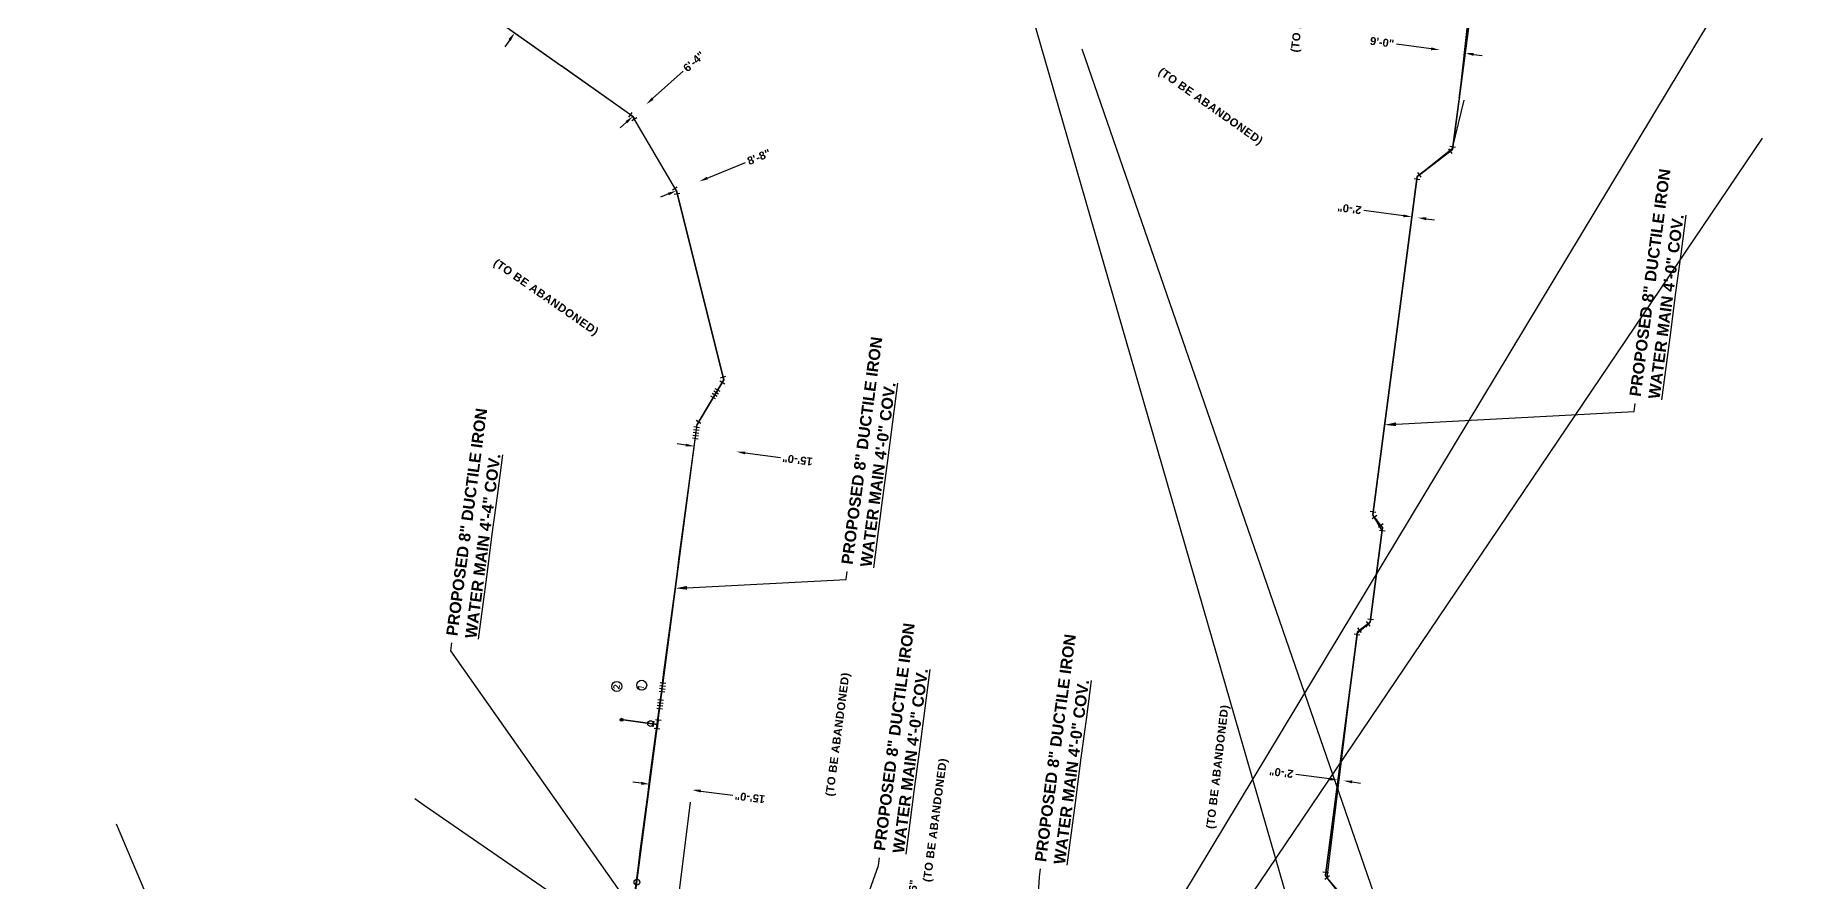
# Model space of a CAD drawing. Header units: feet. Extents: x 0 to 2707995, y 0 to 272563.
# Drawn here: x 2706320 to 2706936, y 270835 to 271131 of the extents above; entities that cross this region are included whole.
import ezdxf
from ezdxf import colors
from ezdxf.entities.mleader import LeaderData, LeaderLine
from ezdxf.math import Vec2, Vec3

# ---------------------------------------------------------------- set-up
doc = ezdxf.new("R2010")
doc.units = ezdxf.units.FT
doc.header["$LTSCALE"] = 20
for name, color, linetype in [('AlbertToolLayer', 40, 'Continuous'), ('C-PR-WATER', 4, 'Continuous'), ('C-PR-WATER-ABAND', 3, 'Continuous'), ('C-PR-WATER-ABAND-OFF', 3, 'Continuous'), ('C-PR-WATER-DIM', 4, 'Continuous'), ('C-PR-WATER-FITTING', 4, 'Continuous'), ('C-PR-WATER-TXT (W-2)', 4, 'Continuous'), ('C-PR-WATER-TXT-#', 6, 'Continuous')]:
    doc.layers.add(name, color=color, linetype=linetype)
doc.layers.add('CALC', color=10, linetype='Continuous', plot=False)
doc.styles.add('ARIAL', font='arialbd.ttf', dxfattribs={"height": 0.24})
doc.styles.add('PROPOSED PLAN', font='arialbd.ttf', dxfattribs={"height": 2.8})
doc.styles.get("Standard").update_dxf_attribs({"font": 'simplex.shx'})
doc.dimstyles.new('PWD Proposed', dxfattribs={"dimtxt": 2.8, "dimasz": 3, "dimexe": 0.18, "dimexo": 0.0625, "dimgap": 1, "dimtad": 0, "dimdec": 0, "dimlfac": 12, "dimzin": 1, "dimdsep": 46, "dimlunit": 4, "dimtxsty": 'PROPOSED PLAN', "dimcen": 0, "dimse1": 1, "dimse2": 1, "dimclrd": 256, "dimclrt": 3, "dimadec": 1, "dimazin": 0, "dimtfac": 1, "dimtdec": 0, "dimtofl": 0, "dimtmove": 0, "dimatfit": 1, "dimfxl": 0.18, "dimfrac": 2, "dimtolj": 1, "dimtzin": 0, "dimlwd": -1, "dimarcsym": 0})

# ---------------------------------------------------------------- blocks, each defined once
blk = doc.blocks.new('*U89')
at = {"layer": 'C-PR-WATER-FITTING'}
for p, q in [((0, -1.41), (-1.41, 0)), ((1, -1), (1, 1))]:
    blk.add_line(p, q, dxfattribs=at)
at = {"layer": 'C-PR-WATER-FITTING', "flags": 128}
blk.add_lwpolyline([(-0.71, -0.71), (0, 0), (1, 0)], dxfattribs=at)
blk = doc.blocks.new('*U98')
at = {"layer": 'C-PR-WATER-FITTING'}
for p, q in [((-0.54, -1.31), (-1.31, 0.54)), ((1, -1), (1, 1))]:
    blk.add_line(p, q, dxfattribs=at)
blk.add_lwpolyline([(-0.92, -0.38), (0, 0)], dxfattribs=at)
at = {"layer": 'C-PR-WATER-FITTING', "flags": 128}
blk.add_lwpolyline([(0, 0), (1, 0)], dxfattribs=at)
blk = doc.blocks.new('*U99')
at = {"layer": 'C-PR-WATER-FITTING'}
for p, q in [((0, -1.41), (-1.41, 0)), ((1, -1), (1, 1))]:
    blk.add_line(p, q, dxfattribs=at)
at = {"layer": 'C-PR-WATER-FITTING', "flags": 128}
blk.add_lwpolyline([(-0.71, -0.71), (0, 0), (1, 0)], dxfattribs=at)
blk = doc.blocks.new('*U100')
at = {"layer": 'C-PR-WATER-FITTING'}
for p, q in [((1, 0.08), (-1, -0.08)), ((1.07, -0.92), (-0.92, -1.07)), ((1.15, -1.92), (-0.84, -2.07)), ((1.23, -2.91), (-0.77, -3.07))]:
    blk.add_line(p, q, dxfattribs=at)
blk = doc.blocks.new('*U101')
at = {"layer": 'C-PR-WATER-FITTING'}
for p, q in [((0.88, 0.47), (-0.88, -0.47)), ((1.35, -0.42), (-0.42, -1.35)), ((1.82, -1.3), (0.05, -2.24)), ((2.29, -2.19), (0.52, -3.12))]:
    blk.add_line(p, q, dxfattribs=at)
blk = doc.blocks.new('*U253')
at = {"layer": 'C-PR-WATER-FITTING'}
blk.add_line((1.5, -0.04), (-1.5, 0.03), dxfattribs=at)
for points in [[(-1.52, -0.97), (-1.47, 1.03)], [(1.04, 1.47), (-0.96, 1.52)], [(0, -0.01), (0.04, 1.49)], [(1.48, -1.04), (1.53, 0.96)]]:
    blk.add_lwpolyline(points, dxfattribs=at)
blk.add_circle((0.06, 2.49), 1, dxfattribs=at)
blk = doc.blocks.new('*U241')
at = {"layer": 'C-PR-WATER-FITTING'}
h = blk.add_hatch(color=256, dxfattribs=at)
h.dxf.hatch_style = 1
h.paths.add_polyline_path([(0.5, -0.01, 1), (-0.5, -0.01, 1)])
blk.add_circle((0, -0.01), 0.5, dxfattribs=at)
blk = doc.blocks.new('*U254')
at = {"layer": 'C-PR-WATER-FITTING'}
blk.add_circle((0, -0.01), 1, dxfattribs=at)
blk = doc.blocks.new('*D132')
at = {"layer": 'C-PR-WATER-DIM', "linetype": 'Continuous', "transparency": 16777216}
for p, q in [((2706495.24, 271142.47), (2706501.39, 271151.14)), ((2706485.96, 271129.38), (2706484.23, 271126.93))]:
    blk.add_line(p, q, dxfattribs=at)
at = {"layer": 'C-PR-WATER-DIM', "transparency": 16777216}
for points in [[(2706494.83, 271142.76), (2706495.65, 271142.18), (2706493.51, 271140.02)], [(2706485.55, 271129.67), (2706486.37, 271129.09), (2706487.7, 271131.82)]]:
    blk.add_solid(points, dxfattribs=at)
at = {"layer": 'C-PR-WATER-DIM', "transparency": 16777216, "insert": (2706504.89, 271156.08), "char_height": 2.8, "attachment_point": 5, "rotation": 54.66342, "style": 'PROPOSED PLAN'}
blk.add_mtext('\\A1;10\'-1"', dxfattribs=at)
blk = doc.blocks.new('*D133')
at = {"layer": 'C-PR-WATER-DIM', "linetype": 'Continuous', "transparency": 16777216}
for p, q in [((2706535.98, 271108.85), (2706546.68, 271118.45)), ((2706526.82, 271100.62), (2706524.58, 271098.61))]:
    blk.add_line(p, q, dxfattribs=at)
at = {"layer": 'C-PR-WATER-DIM', "transparency": 16777216}
for points in [[(2706535.65, 271109.22), (2706536.31, 271108.48), (2706533.75, 271106.84)], [(2706526.48, 271100.99), (2706527.15, 271100.25), (2706529.05, 271102.62)]]:
    blk.add_solid(points, dxfattribs=at)
at = {"layer": 'C-PR-WATER-DIM', "transparency": 16777216, "insert": (2706550.43, 271121.82), "char_height": 2.8, "attachment_point": 5, "rotation": 41.92135, "style": 'PROPOSED PLAN'}
blk.add_mtext('\\A1;6\'-4"', dxfattribs=at)
blk = doc.blocks.new('*D134')
at = {"layer": 'C-PR-WATER-DIM', "linetype": 'Continuous', "transparency": 16777216}
for p, q in [((2706555.1, 271081.04), (2706568.53, 271086.52)), ((2706541.51, 271075.49), (2706538.73, 271074.35))]:
    blk.add_line(p, q, dxfattribs=at)
at = {"layer": 'C-PR-WATER-DIM', "transparency": 16777216}
for points in [[(2706554.91, 271081.5), (2706555.29, 271080.58), (2706552.32, 271079.9)], [(2706541.32, 271075.95), (2706541.7, 271075.02), (2706544.29, 271076.62)]]:
    blk.add_solid(points, dxfattribs=at)
at = {"layer": 'C-PR-WATER-DIM', "transparency": 16777216, "insert": (2706573.19, 271088.43), "char_height": 2.8, "attachment_point": 5, "rotation": 22.22315, "style": 'PROPOSED PLAN'}
blk.add_mtext('\\A1;8\'-8"', dxfattribs=at)
blk = doc.blocks.new('*D135')
at = {"layer": 'C-PR-WATER-DIM', "linetype": 'Continuous', "transparency": 16777216}
for p, q in [((2706547.56, 270987.63), (2706544.58, 270988.02)), ((2706568.38, 270984.89), (2706580.7, 270983.27))]:
    blk.add_line(p, q, dxfattribs=at)
at = {"layer": 'C-PR-WATER-DIM', "transparency": 16777216}
for points in [[(2706547.62, 270988.12), (2706547.49, 270987.13), (2706550.53, 270987.24)], [(2706568.44, 270985.38), (2706568.31, 270984.39), (2706565.4, 270985.28)]]:
    blk.add_solid(points, dxfattribs=at)
at = {"layer": 'C-PR-WATER-DIM', "transparency": 16777216, "insert": (2706586.7, 270982.48), "char_height": 2.8, "attachment_point": 5, "rotation": 172.50681, "style": 'PROPOSED PLAN'}
blk.add_mtext('\\A1;15\'-0"', dxfattribs=at)
blk = doc.blocks.new('*D136')
at = {"layer": 'C-PR-WATER-DIM', "linetype": 'Continuous', "transparency": 16777216}
for p, q in [((2706532, 270869.33), (2706529.02, 270869.72)), ((2706552.82, 270866.59), (2706564.05, 270865.11))]:
    blk.add_line(p, q, dxfattribs=at)
at = {"layer": 'C-PR-WATER-DIM', "transparency": 16777216}
for points in [[(2706532.06, 270869.82), (2706531.93, 270868.83), (2706534.97, 270868.93)], [(2706552.88, 270867.08), (2706552.75, 270866.09), (2706549.84, 270866.98)]]:
    blk.add_solid(points, dxfattribs=at)
at = {"layer": 'C-PR-WATER-DIM', "transparency": 16777216, "insert": (2706570.05, 270864.32), "char_height": 2.8, "attachment_point": 5, "rotation": 172.50681, "style": 'PROPOSED PLAN'}
blk.add_mtext('\\A1;15\'-0"', dxfattribs=at)
blk = doc.blocks.new('*D166')
at = {"layer": 'C-PR-WATER-DIM', "linetype": 'Continuous', "transparency": 16777216}
for p, q in [((2706808.43, 271126.29), (2706796.25, 271127.9)), ((2706823.28, 271124.34), (2706826.25, 271123.95))]:
    blk.add_line(p, q, dxfattribs=at)
at = {"layer": 'C-PR-WATER-DIM', "transparency": 16777216}
for points in [[(2706808.5, 271126.79), (2706808.37, 271125.8), (2706811.41, 271125.9)], [(2706823.34, 271124.83), (2706823.21, 271123.84), (2706820.3, 271124.73)]]:
    blk.add_solid(points, dxfattribs=at)
at = {"layer": 'C-PR-WATER-DIM', "transparency": 16777216, "insert": (2706791.23, 271128.56), "char_height": 2.8, "attachment_point": 5, "rotation": 352.49406, "style": 'PROPOSED PLAN'}
blk.add_mtext('\\A1;9\'-0"', dxfattribs=at)
blk = doc.blocks.new('*D167')
at = {"layer": 'C-PR-WATER-DIM', "linetype": 'Continuous', "transparency": 16777216}
for p, q in [((2706798.73, 271067.86), (2706784.87, 271069.68)), ((2706806.66, 271066.81), (2706809.63, 271066.42))]:
    blk.add_line(p, q, dxfattribs=at)
at = {"layer": 'C-PR-WATER-DIM', "transparency": 16777216}
for points in [[(2706798.79, 271068.35), (2706798.66, 271067.36), (2706801.7, 271067.47)], [(2706806.72, 271067.31), (2706806.59, 271066.32), (2706803.68, 271067.2)]]:
    blk.add_solid(points, dxfattribs=at)
at = {"layer": 'C-PR-WATER-DIM', "transparency": 16777216, "insert": (2706779.84, 271070.34), "char_height": 2.8, "attachment_point": 5, "rotation": 172.50155, "style": 'PROPOSED PLAN'}
blk.add_mtext('\\A1;2\'-0"', dxfattribs=at)
blk = doc.blocks.new('*D168')
at = {"layer": 'C-PR-WATER-DIM', "linetype": 'Continuous', "transparency": 16777216}
for p, q in [((2706772.83, 270870.83), (2706761.01, 270872.38)), ((2706780.74, 270869.78), (2706783.72, 270869.39))]:
    blk.add_line(p, q, dxfattribs=at)
at = {"layer": 'C-PR-WATER-DIM', "transparency": 16777216}
for points in [[(2706772.89, 270871.32), (2706772.76, 270870.33), (2706775.8, 270870.44)], [(2706780.81, 270870.28), (2706780.68, 270869.29), (2706777.77, 270870.18)]]:
    blk.add_solid(points, dxfattribs=at)
at = {"layer": 'C-PR-WATER-DIM', "transparency": 16777216, "insert": (2706755.98, 270873.05), "char_height": 2.8, "attachment_point": 5, "rotation": 172.49602, "style": 'PROPOSED PLAN'}
blk.add_mtext('\\A1;2\'-0"', dxfattribs=at)
blk = doc.blocks.new('*D171')
at = {"layer": 'C-PR-WATER-DIM', "linetype": 'Continuous', "transparency": 16777216}
for p, q in [((2706624.34, 270811.66), (2706625.99, 270824.24)), ((2706621.4, 270789.3), (2706621, 270786.32))]:
    blk.add_line(p, q, dxfattribs=at)
at = {"layer": 'C-PR-WATER-DIM', "transparency": 16777216}
for points in [[(2706623.84, 270811.73), (2706624.83, 270811.6), (2706623.95, 270808.69)], [(2706620.9, 270789.36), (2706621.89, 270789.23), (2706621.79, 270792.27)]]:
    blk.add_solid(points, dxfattribs=at)
at = {"layer": 'C-PR-WATER-DIM', "transparency": 16777216, "insert": (2706626.78, 270830.25), "char_height": 2.8, "attachment_point": 5, "rotation": 82.50774, "style": 'PROPOSED PLAN'}
blk.add_mtext('\\A1;16\'-6"', dxfattribs=at)

msp = doc.modelspace()

# ---------------------------------------------------------------- linework, layer by layer
at = {"layer": 'AlbertToolLayer'}
for p, q in [((2706643.738, 271224.846), (2706848.247, 270516.419)), ((2706643.738, 271224.846), (2706848.247, 270516.419)), ((2706555.62, 270554.909), (2706936.365, 271186.357)), ((2706555.62, 270554.909), (2706936.365, 271186.357)), ((2706686.233, 271126.329), (2706861.69, 270618.625)), ((2706686.233, 271126.329), (2706861.69, 270618.625)), ((2706623.573, 270649.945), (2706924.35, 271095.009)), ((2706623.573, 270649.945), (2706924.35, 271095.009)), ((2706348.238, 270855.138), (2706576.76, 270317.099)), ((2706348.238, 270855.138), (2706576.76, 270317.099))]:
    msp.add_line(p, q, dxfattribs=at)
at = {"layer": 'C-PR-WATER'}
for p, q in [((2706529.061, 271102.625), (2706084.595, 271416.347)), ((2706823.965, 271152.517), (2706815.869, 271091.068)), ((2706544.288, 271076.622), (2706529.06, 271102.625)), ((2706815.869, 271091.068), (2706803.553, 271081.614)), ((2706803.554, 271081.615), (2706787.999, 270963.216)), ((2706544.288, 271076.622), (2706560.899, 271010.487)), ((2706560.899, 271010.487), (2706551.529, 270994.831)), ((2706530.599, 270835.708), (2706551.529, 270994.831)), ((2706791.434, 270958.74), (2706787.999, 270963.216)), ((2706791.434, 270958.746), (2706787.091, 270925.714)), ((2706787.091, 270925.714), (2706782.615, 270922.279)), ((2706782.615, 270922.28), (2706771.411, 270837.062)), ((2706534.258, 270890.317), (2706525.264, 270891.5)), ((2706537.713, 270889.863), (2706536.232, 270890.059)), ((2706784.545, 270819.95), (2706771.411, 270837.061))]:
    msp.add_line(p, q, dxfattribs=at)
at = {"layer": 'C-PR-WATER-TXT-#'}
for centre in [(2706532.148, 270903.607), (2706523.441, 270903.191)]:
    msp.add_circle(centre, 1.75, dxfattribs=at)
at = {"layer": 'CALC'}
for p, q in [((2706526.622, 270891.322), (2706537.713, 270889.863)), ((2706537.729, 270889.861), (2706526.622, 270891.322)), ((2706452.787, 270863.924), (2706456.081, 270861.654)), ((2706532.867, 270733.327), (2706549.283, 270862.734)), ((2706456.081, 270861.654), (2706559.007, 270790.724))]:
    msp.add_line(p, q, dxfattribs=at)
for points in [[(2706148.213, 271371.442), (2706503.858, 271120.414)], [(2706818.231, 271108.99), (2706823.965, 271152.517), (2706823.539, 271158.956), (2706820.24, 271171.187), (2706814.381, 271182.943), (2706766.947, 271216.56), (2706766.251, 271217.666), (2706595.38, 271338.766), (2706592.789, 271339.504), (2706588.44, 271342.586), (2706587.299, 271344.494)], [(2706823.604, 271157.958), (2706818.231, 271108.99)], [(2706508.182, 270665.248), (2706551.529, 270994.831), (2706560.899, 271010.487), (2706544.288, 271076.622), (2706529.06, 271102.625), (2706504.182, 271120.185)], [(2706528.695, 270821.215), (2706551.529, 270994.831), (2706560.899, 271010.487), (2706544.288, 271076.622), (2706529.065, 271102.618), (2706504.182, 271120.185)], [(2706805.806, 271083.343), (2706815.869, 271091.068), (2706818.18, 271108.608)], [(2706760.121, 270632.96), (2706784.729, 270821.357), (2706772.023, 270836.263), (2706782.551, 270921.78), (2706787.09, 270925.714), (2706791.304, 270957.749), (2706787.998, 270963.22), (2706803.553, 271081.614), (2706815.935, 271091.563), (2706819.957, 271108.375)], [(2706789.718, 270960.979), (2706787.999, 270963.216), (2706803.554, 271081.615), (2706805.843, 271083.372)], [(2706785.569, 270923.903), (2706787.091, 270925.714), (2706791.434, 270958.746), (2706790.028, 270960.576)], [(2706773.12, 270834.836), (2706771.411, 270837.062), (2706782.615, 270922.28), (2706784.853, 270923.997)], [(2706537.729, 270889.862), (2706525.634, 270891.452)]]:
    msp.add_lwpolyline(points, dxfattribs=at)
msp.add_lwpolyline([(2706508.182, 270665.248, -0.0013692), (2706551.529, 270994.831), (2706560.899, 271010.487), (2706544.288, 271076.621), (2706529.06, 271102.625), (2706504.182, 271120.185)], format="xyb", dxfattribs=at)

# ---------------------------------------------------------------- block references
at = {"layer": 'C-PR-WATER-FITTING'}
for name, p, rotation in [('*U98', (2706529.065, 271102.618), 302.1738888645055), ('*U98', (2706544.288, 271076.622), 280.6531324194436), ('*U99', (2706560.899, 271010.487), 239.0997326427569), ('*U100', (2706558.718, 271006.842), 324.6738889241751), ('*U101', (2706551.269, 270992.855), 324.6738889241751), ('*U98', (2706551.529, 270994.831), 59.09973272570487), ('*U89', (2706787.998, 270963.22), 82.50945497703239), ('*U89', (2706791.436, 270958.74), 262.5094549804973), ('*U89', (2706782.617, 270922.276), 37.50966476973239), ('*U89', (2706787.09, 270925.714), 217.506822196729), ('*U101', (2706539.619, 270904.279), 324.6738889241751), ('*U101', (2706538.84, 270898.36), 324.6738889241751), ('*U241', (2706525.133, 270891.528), 83.92415502369693), ('*U253', (2706537.722, 270889.862), 83.92415502369693), ('*U89', (2706771.415, 270837.056), 82.50945497703239), ('*U254', (2706530.469, 270834.715), 83.92415502369693)]:
    msp.add_blockref(name, p, dxfattribs=dict(at, rotation=rotation))
at = {"layer": 'C-PR-WATER-FITTING', "xscale": -1}
for p, rotation in [((2706815.869, 271091.068), 262.5041894284287), ((2706803.554, 271081.615), 82.50418943189358)]:
    msp.add_blockref('*U89', p, dxfattribs=dict(at, rotation=rotation))

# ---------------------------------------------------------------- texts
at = {"layer": 'C-PR-WATER-ABAND', "color": 4, "char_height": 2.8, "width": 48.18924, "attachment_point": 2, "style": 'ARIAL'}
for insert, rotation in [((2706762.053, 271149.167), 83.234413), ((2706501.397, 271039.297), 325.223551), ((2706732.491, 270877.484), 83.234413), ((2706633.672, 270858.859), 82.506822)]:
    msp.add_mtext('\\pxql;{\\T1.063;\\C3;(TO BE ABANDONED)}', dxfattribs=dict(at, insert=insert, rotation=rotation))
at = {"layer": 'C-PR-WATER-ABAND-OFF', "color": 4, "char_height": 2.8, "width": 48.18924, "attachment_point": 2, "style": 'ARIAL'}
for insert, rotation in [((2706733.979, 271106.085), 324.788439), ((2706599.561, 270888.841), 82.506822)]:
    msp.add_mtext('\\pxql;{\\T1.063;\\C3;(TO BE ABANDONED)}', dxfattribs=dict(at, insert=insert, rotation=rotation))

# ---------------------------------------------------------------- dimensions: what is measured, and where the dimension line sits
at = {"layer": 'C-PR-WATER-DIM'}
for base, p1, p2, angle, picture, middle in [((2706487.697, 271131.825), (2706494.682, 271139.186), (2706488.872, 271130.992), 234.663415, '*D132', (2706504.891, 271156.076)), ((2706811.405, 271125.902), (2706819.707, 271120.193), (2706810.807, 271121.365), 172.49406, '*D166', (2706791.234, 271128.56)), ((2706529.049, 271102.623), (2706535.42, 271104.982), (2706530.72, 271100.762), 221.921354, '*D133', (2706550.428, 271121.82)), ((2706544.288, 271076.621), (2706552.324, 271079.905), (2706544.288, 271076.621), 202.223152, '*D134', (2706573.195, 271088.432)), ((2706801.701, 271067.465), (2706805.836, 271083.568), (2706803.854, 271083.828), 172.501548, '*D167', (2706779.836, 271070.343)), ((2706550.53, 270987.237), (2706565.094, 270982.939), (2706550.222, 270984.895), 172.506814, '*D135', (2706586.704, 270982.479)), ((2706775.8, 270870.436), (2706777.178, 270865.687), (2706775.209, 270865.946), 172.496022, '*D168', (2706755.977, 270873.047)), ((2706534.97, 270868.935), (2706549.283, 270862.734), (2706534.411, 270864.69), 172.506813, '*D136', (2706570.054, 270864.32))]:
    dim = msp.add_linear_dim(base=base, p1=p1, p2=p2, angle=angle, dimstyle='PWD Proposed', override={"dimclrt": 256}, dxfattribs=at)
    dim.commit()
    dim.dimension.update_dxf_attribs({"geometry": picture, "text_midpoint": middle, "dimtype": 161})
dim = msp.add_linear_dim(base=(2706623.946, 270808.687), p1=(2706629.435, 270791.267), p2=(2706631.594, 270807.682), angle=82.507736, text='16\'-6"', dimstyle='PWD Proposed', override={"dimclrt": 256}, dxfattribs=at)
dim.commit()
dim.dimension.update_dxf_attribs({"geometry": '*D171', "text_midpoint": (2706626.782, 270830.247), "dimtype": 161})

# ---------------------------------------------------------------- leaders
at = {"layer": 'C-PR-WATER-TXT (W-2)'}
ml = msp.add_multileader_mtext('Standard', dxfattribs=at)
ml.set_content('PROPOSED 8" DUCTILE IRON {\\LWATER MAIN 4\'-0" COV.}', color=256, style='ARIAL')
ml.set_leader_properties(color=256)
ml.build(insert=Vec2(0, 0))
ml.multileader.update_dxf_attribs({"dogleg_length": 5})
ctx = ml.context
ctx.base_point, ctx.landing_gap_size, ctx.plane_origin, ctx.plane_x_axis, ctx.plane_y_axis = Vec3(2706879.825, 271002.163), 2.5, Vec3(2706482.531, 271113.353), Vec3(0.1304081, 0.9914604), Vec3(-0.9914604, 0.1304081)
notes = []
notes.append((ctx, [(0, (1, 1, 0), (2706879.464, 270999.42), (0.1304081, 0.9914604), 2.766, [(0, [(2706792.138, 270994.706)], 0, [])])]))
ctx.mtext.insert, ctx.mtext.text_direction, ctx.mtext.rotation, ctx.mtext.width, ctx.mtext.defined_height, ctx.mtext.flow_direction = Vec3(2706877.771, 271004.954), Vec3(0.1304081, 0.9914604), 1.4400157, 87.98644, 38.555, 5
ml = msp.add_multileader_mtext('Standard', dxfattribs=at)
ml.set_content('PROPOSED 8" DUCTILE IRON {\\LWATER MAIN 4\'-0" COV.}', color=256, style='ARIAL')
ml.set_leader_properties(color=256)
ml.build(insert=Vec2(0, 0))
ml.multileader.update_dxf_attribs({"dogleg_length": 5})
ctx = ml.context
ctx.base_point, ctx.landing_gap_size, ctx.plane_origin, ctx.plane_x_axis, ctx.plane_y_axis = Vec3(2706604.031, 270943.391), 2.5, Vec3(2706206.737, 271054.581), Vec3(0.1304081, 0.9914604), Vec3(-0.9914604, 0.1304081)
notes.append((ctx, [(0, (1, 1, 0), (2706603.67, 270940.649), (0.1304081, 0.9914604), 2.766, [(0, [(2706543.987, 270937.489)], 0, [])])]))
ctx.mtext.insert, ctx.mtext.text_direction, ctx.mtext.rotation, ctx.mtext.width, ctx.mtext.defined_height, ctx.mtext.flow_direction = Vec3(2706601.977, 270946.182), Vec3(0.1304081, 0.9914604), 1.4400157, 87.98644, 38.555, 5
ml = msp.add_multileader_mtext('Standard', dxfattribs=at)
ml.set_content('PROPOSED 8" DUCTILE IRON {\\LWATER MAIN 4\'-4" COV.}', color=256, style='ARIAL')
ml.set_leader_properties(color=256)
ml.build(insert=Vec2(0, 0))
ml.multileader.update_dxf_attribs({"dogleg_length": 5})
ctx = ml.context
ctx.base_point, ctx.landing_gap_size, ctx.plane_origin, ctx.plane_x_axis, ctx.plane_y_axis = Vec3(2706465.744, 270918.392), 2.5, Vec3(2706068.45, 271029.582), Vec3(0.1304081, 0.9914604), Vec3(-0.9914604, 0.1304081)
notes.append((ctx, [(0, (1, 1, 0), (2706465.383, 270915.65), (0.1304081, 0.9914604), 2.766, [(0, [(2706529.192, 270824.974)], 0, [])])]))
ctx.mtext.insert, ctx.mtext.text_direction, ctx.mtext.rotation, ctx.mtext.width, ctx.mtext.defined_height, ctx.mtext.flow_direction = Vec3(2706463.69, 270921.184), Vec3(0.1304081, 0.9914604), 1.4400157, 87.98644, 38.555, 5
ml = msp.add_multileader_mtext('Standard', dxfattribs=at)
ml.set_content('PROPOSED 8" DUCTILE IRON {\\LWATER MAIN 4\'-0" COV.}', color=256, style='ARIAL')
ml.set_leader_properties(color=256)
ml.build(insert=Vec2(0, 0))
ml.multileader.update_dxf_attribs({"dogleg_length": 5})
ctx = ml.context
ctx.base_point, ctx.landing_gap_size, ctx.plane_origin, ctx.plane_x_axis, ctx.plane_y_axis = Vec3(2706615.352, 270843.227), 2.5, Vec3(2706218.058, 270954.417), Vec3(0.1304081, 0.9914604), Vec3(-0.9914604, 0.1304081)
notes.append((ctx, [(0, (1, 1, 0), (2706614.991, 270840.485), (0.1304081, 0.9914604), 2.766, [(0, [(2706598.876, 270795.287)], 0, [])])]))
ctx.mtext.insert, ctx.mtext.text_direction, ctx.mtext.rotation, ctx.mtext.width, ctx.mtext.defined_height, ctx.mtext.flow_direction = Vec3(2706613.298, 270846.019), Vec3(0.1304081, 0.9914604), 1.4400157, 87.98644, 38.555, 5
ml = msp.add_multileader_mtext('Standard', dxfattribs=at)
ml.set_content('PROPOSED 8" DUCTILE IRON {\\LWATER MAIN 4\'-0" COV.}', color=256, style='ARIAL')
ml.set_leader_properties(color=256)
ml.build(insert=Vec2(0, 0))
ml.multileader.update_dxf_attribs({"dogleg_length": 5})
ctx = ml.context
ctx.base_point, ctx.landing_gap_size, ctx.plane_origin, ctx.plane_x_axis, ctx.plane_y_axis = Vec3(2706671.733, 270839.336), 2.5, Vec3(2706357.051, 270926.489), Vec3(0.1304081, 0.9914604), Vec3(-0.9914604, 0.1304081)
notes.append((ctx, [(0, (1, 1, 0), (2706671.372, 270836.594), (0.1304081, 0.9914604), 2.766, [(0, [(2706668.213, 270786.166)], 0, [])])]))
ctx.mtext.insert, ctx.mtext.text_direction, ctx.mtext.rotation, ctx.mtext.width, ctx.mtext.defined_height, ctx.mtext.flow_direction = Vec3(2706669.679, 270842.128), Vec3(0.1304081, 0.9914604), 1.4400157, 87.98644, 38.555, 5
at = {"layer": 'C-PR-WATER-TXT-#'}
ml = msp.add_multileader_mtext('Standard', dxfattribs=at)
ml.set_content('2  ', color=256)
ml.set_leader_properties(color=256)
ml.build(insert=Vec2(0, 0))
ml.multileader.update_dxf_attribs({"dogleg_length": 1.5, "arrow_head_size": 2})
ctx = ml.context
ctx.base_point, ctx.char_height, ctx.arrow_head_size, ctx.landing_gap_size, ctx.plane_origin, ctx.plane_x_axis, ctx.plane_y_axis = Vec3(2706778.852, 271218.606), 2, 2, 1.7, Vec3(2706800.559, 271200.626), Vec3(0.8203154, -0.5719114), Vec3(0.5719114, 0.8203154)
ctx.text_align_type = 2
notes.append((ctx, [(0, (0, 0, 0), (0, 0), (1, 0), 1, [])]))
ctx.mtext.insert, ctx.mtext.text_direction, ctx.mtext.rotation, ctx.mtext.width, ctx.mtext.alignment, ctx.mtext.line_spacing_factor, ctx.mtext.flow_direction = Vec3(2706781.912, 271217.692), Vec3(0.8203154, -0.5719114), 5.6743512, 0.47619, 3, 0.75, 5
ml = msp.add_multileader_mtext('Standard', dxfattribs=at)
ml.set_content('2  ', color=256)
ml.set_leader_properties(color=256)
ml.build(insert=Vec2(0, 0))
ml.multileader.update_dxf_attribs({"dogleg_length": 1.5, "arrow_head_size": 2})
ctx = ml.context
ctx.base_point, ctx.char_height, ctx.arrow_head_size, ctx.landing_gap_size, ctx.plane_origin, ctx.plane_x_axis, ctx.plane_y_axis = Vec3(2706523.213, 270900.86), 2, 2, 1.7, Vec3(2706527.253, 270928.482), Vec3(0.0657203, 0.9978381), Vec3(-0.9978381, 0.0657203)
ctx.text_align_type = 2
notes.append((ctx, [(0, (0, 0, 0), (0, 0), (1, 0), 1, [])]))
ctx.mtext.insert, ctx.mtext.text_direction, ctx.mtext.rotation, ctx.mtext.width, ctx.mtext.alignment, ctx.mtext.line_spacing_factor, ctx.mtext.flow_direction = Vec3(2706522.415, 270903.952), Vec3(0.0657203, 0.9978381), 1.5050286, 0.47619, 3, 0.75, 5
ml = msp.add_multileader_mtext('Standard', dxfattribs=at)
ml.set_content('1  ', color=256)
ml.set_leader_properties(color=256)
ml.build(insert=Vec2(0, 0))
ml.multileader.update_dxf_attribs({"dogleg_length": 1.5, "arrow_head_size": 2})
ctx = ml.context
ctx.base_point, ctx.char_height, ctx.arrow_head_size, ctx.landing_gap_size, ctx.plane_origin, ctx.plane_x_axis, ctx.plane_y_axis = Vec3(2706531.725, 270901.571), 2, 2, 1.7, Vec3(2706537.912, 270928.833), Vec3(0.1414331, 0.9899478), Vec3(-0.9899478, 0.1414331)
ctx.text_align_type = 2
notes.append((ctx, [(0, (0, 0, 0), (0, 0), (1, 0), 1, [])]))
ctx.mtext.insert, ctx.mtext.text_direction, ctx.mtext.rotation, ctx.mtext.width, ctx.mtext.alignment, ctx.mtext.line_spacing_factor, ctx.mtext.flow_direction = Vec3(2706531.043, 270903.867), Vec3(0.1414331, 0.9899478), 1.4288874, 0.47619, 3, 0.75, 5
for ctx, leaders in notes:
    for number, flags, end, landing, length, lines in leaders:
        leader = LeaderData()
        leader.index, (leader.has_last_leader_line, leader.has_dogleg_vector, leader.attachment_direction) = number, flags
        leader.last_leader_point, leader.dogleg_vector, leader.dogleg_length = Vec3(end), Vec3(landing), length
        for number, points, colour, breaks in lines:
            line = LeaderLine()
            line.index, line.vertices, line.color, line.breaks = number, Vec3.list(points), colors.encode_raw_color(colour), breaks
            leader.lines.append(line)
        ctx.leaders.append(leader)

doc.saveas('drawing.dxf')
